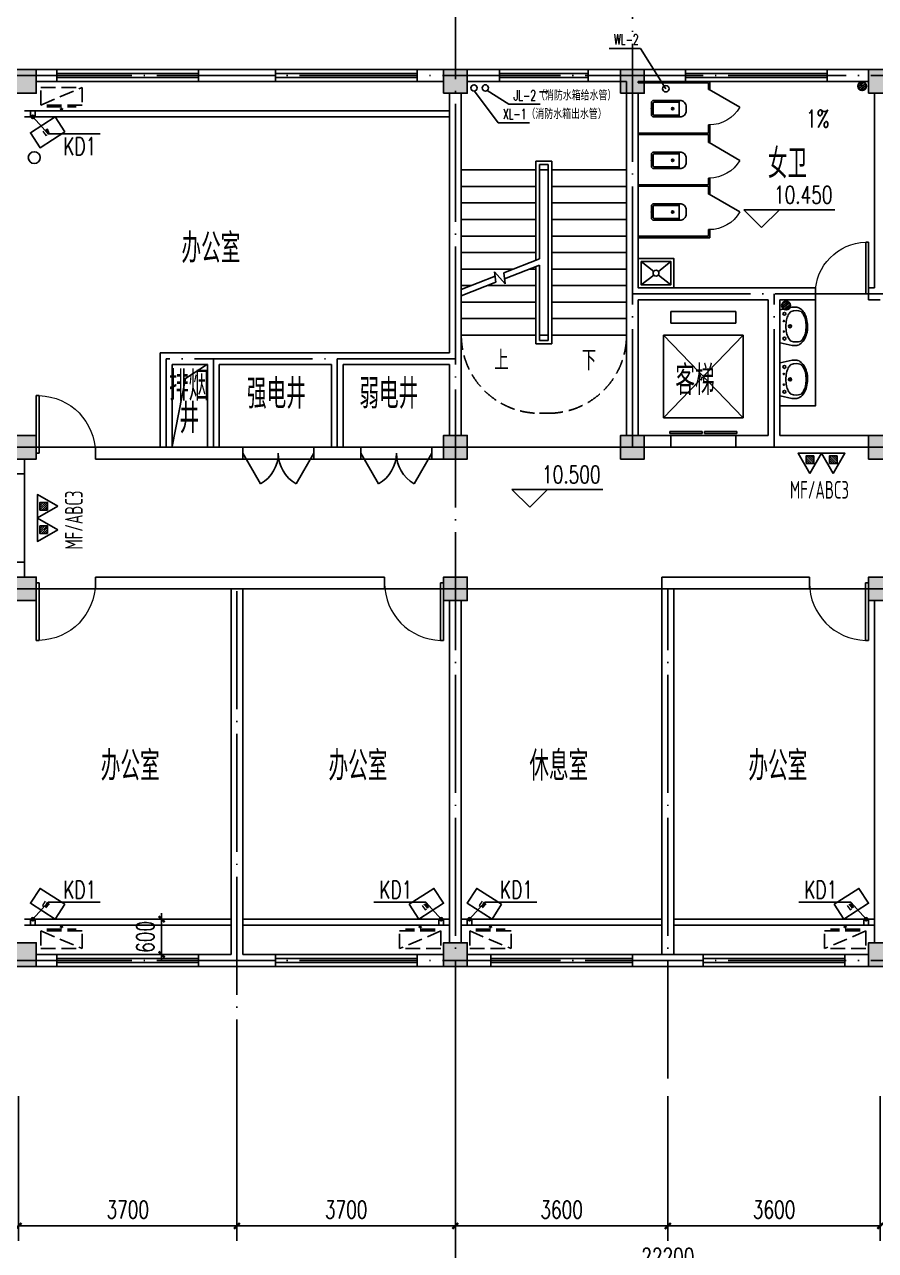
# Model space of a CAD drawing. Extents: x 6128144 to 12201635, y -1670122 to -706096.
# Drawn here: x 6514345 to 6528763, y -742701 to -721921 of the extents above; entities that cross this region are included whole.
import ezdxf

# ---------------------------------------------------------------- set-up
doc = ezdxf.new("R2010")
doc.units = 0
doc.header["$LTSCALE"] = 1000
doc.header["$MEASUREMENT"] = 0
doc.linetypes.add('DASH', pattern=[0.35, 0.25, -0.1])
doc.linetypes.add('DOTE', pattern=[2.42, 2, -0.2, 0.02, -0.2])
doc.layers.get('0').update_dxf_attribs({"linetype": 'CONTINUOUS'})
doc.layers.get('Defpoints').update_dxf_attribs({"linetype": 'CONTINUOUS'})
for name, color, linetype in [('AXIS', 3, 'CONTINUOUS'), ('COLUMN', 9, 'CONTINUOUS'), ('DIM_ELEV', 3, 'CONTINUOUS'), ('DIM_SYMB', 3, 'CONTINUOUS'), ('DOTE', 252, 'CONTINUOUS'), ('LATRINE', 6, 'CONTINUOUS'), ('LVTRY', 6, 'CONTINUOUS'), ('PUB_DIM', 3, 'CONTINUOUS'), ('PUB_HATCH', 8, 'CONTINUOUS'), ('PUB_TEXT', 7, 'CONTINUOUS'), ('STAIR', 5, 'CONTINUOUS'), ('TWT_LEAD', 3, 'CONTINUOUS'), ('VPIPE_DIM', 3, 'CONTINUOUS'), ('WALL', 2, 'CONTINUOUS'), ('WINDOW', 4, 'CONTINUOUS'), ('厨卫布置', 6, 'CONTINUOUS'), ('填充', 251, 'CONTINUOUS'), ('排水', 221, 'CONTINUOUS')]:
    doc.layers.add(name, color=color, linetype=linetype)
doc.styles.add('_TCH_AXIS', font='COMPLEX', dxfattribs={"bigfont": 'GBCBIG'})
doc.styles.add('_TCH_DIM', font='SIMPLEX', dxfattribs={"bigfont": 'GBCBIG'})
doc.styles.add('_TCH_DIM_T3', font='SIMPLEX', dxfattribs={"width": 0.705882, "bigfont": 'GBCBIG'})
doc.styles.add('_TCH_LABEL', font='COMPLEX', dxfattribs={"bigfont": 'GBCBIG'})
doc.styles.add('DIM_FONT', font='SIMPLEX', dxfattribs={"width": 0.7, "bigfont": 'GBCBIG'})
doc.styles.add('schuco', font='sceie.shx', dxfattribs={"width": 0.7, "bigfont": 'sceic.shx'})
doc.styles.add('X02W-L0100$0$_TWT_SERIAL', font='SIMPLEX', dxfattribs={"width": 0.8, "height": 3.5, "bigfont": 'HZTXT'})
doc.styles.add('样式 1', font='sceie.shx', dxfattribs={"width": 0.7, "bigfont": 'sceic.shx'})
doc.dimstyles.new('_TCH_ARCH&&100', dxfattribs={"dimtxt": 297.5, "dimasz": 100, "dimexe": 250, "dimexo": 300, "dimgap": 126.25, "dimtad": 1, "dimdec": 0, "dimzin": 0, "dimdsep": 46, "dimtxsty": '_TCH_DIM_T3', "dimblk": 'ARCHTICK', "dimcen": 0.09, "dimclrt": 7, "dimazin": 2, "dimtfac": 1, "dimtdec": 0, "dimtix": 1, "dimtmove": 2, "dimatfit": 3, "dimfxl": 0, "dimtolj": 1, "dimtzin": 0, "dimarcsym": 0})

# ---------------------------------------------------------------- blocks, each defined once
blk = doc.blocks.new('$lvtry$00000171')
at = {"layer": '排水'}
for p, q in [((-74, 11), (-11, 74)), ((-70, -27), (27, 70)), ((-53, -53), (53, 53)), ((-27, -70), (70, 27)), ((11, -74), (74, -11))]:
    blk.add_line(p, q, dxfattribs=at)
blk.add_circle((0, 0), 75, dxfattribs=at)
blk.add_point((0, 0), dxfattribs=at)
blk = doc.blocks.new('A$C2E081725')
at = {"linetype": 'DASH'}
for p, q in [((700, 94), (0, 394)), ((600, 64), (100, 64)), ((138, 94), (138, 64)), ((350, 8), (327, 39)), ((350, 49), (350, 0)), ((350, 8), (373, 39)), ((563, 94), (563, 64))]:
    blk.add_line(p, q, dxfattribs=at)
blk.add_lwpolyline([(0, 394), (0, 94), (700, 94), (700, 394)], close=True, dxfattribs=at)
blk = doc.blocks.new('$TCHSYS$APDOOR2D')
blk.add_line((0.5, 0), (0, 0.866))
at = {"lineweight": 13}
blk.add_arc((0.5, 0), 1, 120, 180, dxfattribs=at)
blk = doc.blocks.new('$lvtry$00000200')
at = {"color": 0}
for p, q in [((-110, -40), (-110, -470)), ((100, -30), (-100, -30)), ((110, -470), (110, -40))]:
    blk.add_line(p, q, dxfattribs=at)
blk.add_lwpolyline([(100, 0), (-100, 0, 0.414214), (-140, -40), (-140, -480, 0.414214), (-30, -590), (30, -590, 0.414214), (140, -480), (140, -40, 0.414214)], format="xyb", close=True, dxfattribs=at)
blk.add_lwpolyline([(140, -470), (-140, -470)], dxfattribs=at)
blk.add_circle((0, -359), 20, dxfattribs=at)
for centre, start, end in [((-100, -40), 90, 180), ((100, -40), 0, 90)]:
    blk.add_arc(centre, 10, start, end, dxfattribs=at)
for p in [(0, 0), (0, -359)]:
    blk.add_point(p, dxfattribs=at)
blk = doc.blocks.new('_LV12')
for p, q in [((-250, -50), (-39, -219)), ((39, -219), (250, -50)), ((-250, -450), (-39, -281)), ((39, -281), (250, -450))]:
    blk.add_line(p, q)
for points in [[(300, -500), (300, 0), (-300, 0), (-300, -500)], [(250, -450), (250, -50), (-250, -50), (-250, -450)]]:
    blk.add_lwpolyline(points, close=True)
blk.add_circle((0, -250), 50)
blk = doc.blocks.new('$plan$00000344')
for p, q in [((-280, -10), (-280, 0)), ((280, 0), (280, -10)), ((-251, -189), (-251, -186)), ((-248, -183), (-250, -185))]:
    blk.add_line(p, q)
for points in [[(-280, 0), (280, 0)], [(-326, -200), (-280, -5)], [(326, -204), (280, -5)]]:
    blk.add_lwpolyline(points)
for points in [[(-326, -200, 0.008223), (-326, -204, 0.149285)], [(253, -188, 0.098208), (193, -141, 0.066287), (110, -111, 0.052428), (0, -100, 0.052428), (-110, -111, 0.066287), (-193, -141, 0.093876), (-251, -186, 0.171377)], [(-326, -266, 0.149285), (-304, -337, 0.107079), (-231, -408, 0.075625), (-131, -450, 0.062436), (-1, -467, 0.062436), (130, -452, 0.075625), (230, -410, 0.107079), (304, -339, 0.149285), (326, -268, 0.005205), (326, -266, 0.086596)], [(-250, -358, 0.091341), (-193, -401, 0.066287), (-110, -431, 0.052428), (0, -442, 0.052428), (110, -431, 0.066287), (193, -401, 0.091756), (250, -358, 0.171377)]]:
    blk.add_lwpolyline(points, format="xyb")
at = {"flags": 128}
for points in [[(-326, -204), (-326, -268)], [(326, -204), (326, -268)]]:
    blk.add_lwpolyline(points, dxfattribs=at)
for points in [[(-253, -188, 0.172546), (-250, -358, 0.726395)], [(253, -188, -0.172546), (250, -358, -0.726395)]]:
    blk.add_lwpolyline(points, format="xyb", dxfattribs=at)
for centre, radius in [((-210, -75), 24), ((-210, -75), 24), ((-210, -75), 24), ((-90, -65), 10), ((0, -170), 25), ((90, -65), 10), ((210, -75), 24)]:
    blk.add_circle(centre, radius)
at = {"lineweight": 13}
blk.add_circle((0, -170), 15, dxfattribs=at)
blk.add_arc((-250, -186), 1, 131.3224, 180)
blk = doc.blocks.new('_ArchTick')
at = {"color": 0, "linetype": 'ByBlock', "const_width": 0.4}
blk.add_lwpolyline([(-0.5, -0.5), (0.5, 0.5)], dxfattribs=at)
blk = doc.blocks.new('*D2541')
at = {"layer": 'Defpoints', "color": 0}
for p in [(6516095, -737085), (6516668, -737085), (6516095, -737685)]:
    blk.add_point(p, dxfattribs=at)
at = {"layer": 'PUB_DIM', "color": 0, "lineweight": -2}
for p, q in [((6516668, -737085), (6516668, -736985)), ((6516395, -737085), (6516918, -737085)), ((6516668, -737685), (6516668, -737085)), ((6516395, -737685), (6516918, -737685)), ((6516668, -737685), (6516668, -737785))]:
    blk.add_line(p, q, dxfattribs=at)
at = {"layer": 'PUB_DIM', "color": 0, "lineweight": -2, "xscale": 100, "yscale": 100, "zscale": 100}
for p, rotation in [((6516668, -737085), 270), ((6516668, -737685), 90)]:
    blk.add_blockref('_ArchTick', p, dxfattribs=dict(at, rotation=rotation))
at = {"layer": 'PUB_DIM', "color": 7, "insert": (6516393, -737385), "char_height": 297.5, "attachment_point": 5, "rotation": 90, "style": '_TCH_DIM_T3'}
blk.add_mtext('\\A1;600', dxfattribs=at)
blk = doc.blocks.new('_FZH')
blk.add_lwpolyline([(-0.5, -0.5), (0.5, -0.5), (0.5, 0.5), (-0.5, 0.5)], close=True)
at = {"layer": 'PUB_HATCH'}
blk.add_solid([(-0.5, -0.5), (0.5, -0.5), (-0.5, 0.5), (0.5, 0.5)], dxfattribs=at)
blk = doc.blocks.new('*D2612')
at = {"layer": 'AXIS', "color": 0, "lineweight": -2}
for p, q in [((6514245, -740085), (6514245, -742535)), ((6517945, -740085), (6517945, -742535)), ((6514245, -742285), (6517945, -742285))]:
    blk.add_line(p, q, dxfattribs=at)
at = {"layer": 'Defpoints', "color": 0}
for p in [(6514245, -739785), (6517945, -739785), (6517945, -742285)]:
    blk.add_point(p, dxfattribs=at)
at = {"layer": 'AXIS', "color": 0, "lineweight": -2, "xscale": 100, "yscale": 100, "zscale": 100, "rotation": 180}
blk.add_blockref('_ArchTick', (6514245, -742285), dxfattribs=at)
at = {"layer": 'AXIS', "color": 0, "lineweight": -2, "xscale": 100, "yscale": 100, "zscale": 100}
blk.add_blockref('_ArchTick', (6517945, -742285), dxfattribs=at)
at = {"layer": 'AXIS', "color": 7, "insert": (6516095, -742010), "char_height": 297.5, "attachment_point": 5, "style": '_TCH_DIM_T3'}
blk.add_mtext('\\A1;3700', dxfattribs=at)
blk = doc.blocks.new('*D2613')
at = {"layer": 'AXIS', "color": 0, "lineweight": -2}
for p, q in [((6517945, -740085), (6517945, -742535)), ((6521645, -740085), (6521645, -742535)), ((6517945, -742285), (6521645, -742285))]:
    blk.add_line(p, q, dxfattribs=at)
at = {"layer": 'Defpoints', "color": 0}
for p in [(6517945, -739785), (6521645, -739785), (6521645, -742285)]:
    blk.add_point(p, dxfattribs=at)
at = {"layer": 'AXIS', "color": 0, "lineweight": -2, "xscale": 100, "yscale": 100, "zscale": 100, "rotation": 180}
blk.add_blockref('_ArchTick', (6517945, -742285), dxfattribs=at)
at = {"layer": 'AXIS', "color": 0, "lineweight": -2, "xscale": 100, "yscale": 100, "zscale": 100}
blk.add_blockref('_ArchTick', (6521645, -742285), dxfattribs=at)
at = {"layer": 'AXIS', "color": 7, "insert": (6519795, -742010), "char_height": 297.5, "attachment_point": 5, "style": '_TCH_DIM_T3'}
blk.add_mtext('\\A1;3700', dxfattribs=at)
blk = doc.blocks.new('*D2614')
at = {"layer": 'AXIS', "color": 0, "lineweight": -2}
for p, q in [((6521645, -740085), (6521645, -742535)), ((6525245, -740085), (6525245, -742535)), ((6521645, -742285), (6525245, -742285))]:
    blk.add_line(p, q, dxfattribs=at)
at = {"layer": 'Defpoints', "color": 0}
for p in [(6521645, -739785), (6525245, -739785), (6525245, -742285)]:
    blk.add_point(p, dxfattribs=at)
at = {"layer": 'AXIS', "color": 0, "lineweight": -2, "xscale": 100, "yscale": 100, "zscale": 100, "rotation": 180}
blk.add_blockref('_ArchTick', (6521645, -742285), dxfattribs=at)
at = {"layer": 'AXIS', "color": 0, "lineweight": -2, "xscale": 100, "yscale": 100, "zscale": 100}
blk.add_blockref('_ArchTick', (6525245, -742285), dxfattribs=at)
at = {"layer": 'AXIS', "color": 7, "insert": (6523445, -742010), "char_height": 297.5, "attachment_point": 5, "style": '_TCH_DIM_T3'}
blk.add_mtext('\\A1;3600', dxfattribs=at)
blk = doc.blocks.new('*D2615')
at = {"layer": 'AXIS', "color": 0, "lineweight": -2}
for p, q in [((6525245, -740085), (6525245, -742535)), ((6528845, -740085), (6528845, -742535)), ((6525245, -742285), (6528845, -742285))]:
    blk.add_line(p, q, dxfattribs=at)
at = {"layer": 'Defpoints', "color": 0}
for p in [(6525245, -739785), (6528845, -739785), (6528845, -742285)]:
    blk.add_point(p, dxfattribs=at)
at = {"layer": 'AXIS', "color": 0, "lineweight": -2, "xscale": 100, "yscale": 100, "zscale": 100, "rotation": 180}
blk.add_blockref('_ArchTick', (6525245, -742285), dxfattribs=at)
at = {"layer": 'AXIS', "color": 0, "lineweight": -2, "xscale": 100, "yscale": 100, "zscale": 100}
blk.add_blockref('_ArchTick', (6528845, -742285), dxfattribs=at)
at = {"layer": 'AXIS', "color": 7, "insert": (6527045, -742010), "char_height": 297.5, "attachment_point": 5, "style": '_TCH_DIM_T3'}
blk.add_mtext('\\A1;3600', dxfattribs=at)
blk = doc.blocks.new('*D2617')
at = {"layer": 'AXIS', "color": 0, "lineweight": -2}
for p, q in [((6514145, -740085), (6514145, -743335)), ((6536345, -740085), (6536345, -743335)), ((6514145, -743085), (6536345, -743085))]:
    blk.add_line(p, q, dxfattribs=at)
at = {"layer": 'Defpoints', "color": 0}
for p in [(6514145, -739785), (6536345, -739785), (6536345, -743085)]:
    blk.add_point(p, dxfattribs=at)
at = {"layer": 'AXIS', "color": 0, "lineweight": -2, "xscale": 100, "yscale": 100, "zscale": 100, "rotation": 180}
blk.add_blockref('_ArchTick', (6514145, -743085), dxfattribs=at)
at = {"layer": 'AXIS', "color": 0, "lineweight": -2, "xscale": 100, "yscale": 100, "zscale": 100}
blk.add_blockref('_ArchTick', (6536345, -743085), dxfattribs=at)
at = {"layer": 'AXIS', "color": 7, "insert": (6525245, -742810), "char_height": 297.5, "attachment_point": 5, "style": '_TCH_DIM_T3'}
blk.add_mtext('\\A1;22200', dxfattribs=at)
blk = doc.blocks.new('$TCHSYS$LDOR22D')
for p, q in [((-0.517, 0.833), (-0.017, 0.833)), ((-0.517, 0.833), (-0.517, 0.667)), ((-0.017, 0.833), (-0.017, 0.667)), ((0.017, 0.833), (0.017, 0.667)), ((0.017, 0.833), (0.517, 0.833)), ((0.517, 0.833), (0.517, 0.667)), ((-0.517, 0.667), (-0.017, 0.667)), ((0.017, 0.667), (0.517, 0.667)), ((-0.5, 0.5), (0.5, 0.5))]:
    blk.add_line(p, q)
blk = doc.blocks.new('$ATTACHMENT$00000214')
h = blk.add_hatch()
h.set_pattern_fill('ANSI31', color=256, scale=200, style=0)
h.set_pattern_definition([(45, (-38543.802, -6842.639), (-17.67767, 17.67767), [])])
h.paths.add_polyline_path([(-65, 2), (65, 2), (65, -128), (-65, -128)])
for points in [[(0, 172), (-198, -172), (198, -172)], [(-65, 2), (65, 2), (65, -128), (-65, -128)]]:
    blk.add_lwpolyline(points, close=True)

msp = doc.modelspace()

# ---------------------------------------------------------------- linework, layer by layer
at = {"color": 0}
for p, q in [((6524251.6, -722324.2), (6524780.1, -722324.2)), ((6525211.3, -723009.3), (6524780.1, -722324.2)), ((6514895.2, -722885.3), (6514895.2, -722685.3)), ((6514895.2, -722685.3), (6517295.2, -722685.3)), ((6517295.2, -722685.3), (6517295.2, -722885.3)), ((6517295.2, -722752), (6514895.2, -722752)), ((6517295.2, -722818.7), (6514895.2, -722818.7)), ((6514895.2, -722885.3), (6517295.2, -722885.3)), ((6518045.3, -729185.3), (6518345.3, -729705)), ((6519245.3, -729185.3), (6518945.3, -729705)), ((6518595.2, -737885.3), (6518595.2, -737685.3)), ((6520995.2, -737685.3), (6518595.2, -737685.3)), ((6520995.2, -737685.3), (6520995.2, -737885.3)), ((6525845.2, -737885.3), (6525845.2, -737685.3)), ((6528245.2, -737685.3), (6525845.2, -737685.3)), ((6528245.2, -737685.3), (6528245.2, -737885.3)), ((6518595.2, -737752), (6520995.2, -737752)), ((6518595.2, -737818.7), (6520995.2, -737818.7)), ((6520995.2, -737885.3), (6518595.2, -737885.3)), ((6525845.2, -737752), (6528245.2, -737752)), ((6525845.2, -737818.7), (6528245.2, -737818.7)), ((6528245.2, -737885.3), (6525845.2, -737885.3))]:
    msp.add_line(p, q, dxfattribs=at)
at = {"color": 0, "extrusion": (0, 0, -1)}
for p, q in [((6518595.5, -722685.3), (6518595.5, -722885.3)), ((6520995.5, -722685.3), (6518595.5, -722685.3)), ((6520995.5, -722885.3), (6520995.5, -722685.3)), ((6525545.2, -722685.3), (6525545.2, -722885.3)), ((6527945.2, -722685.3), (6525545.2, -722685.3)), ((6527945.2, -722885.3), (6527945.2, -722685.3)), ((6518595.5, -722752), (6520995.5, -722752)), ((6518595.5, -722818.7), (6520995.5, -722818.7)), ((6520995.5, -722885.3), (6518595.5, -722885.3)), ((6525545.2, -722752), (6527945.2, -722752)), ((6525545.2, -722818.7), (6527945.2, -722818.7)), ((6527945.2, -722885.3), (6525545.2, -722885.3)), ((6520045.3, -729185.3), (6520345.3, -729705)), ((6521245.3, -729185.3), (6520945.3, -729705)), ((6514895.2, -737685.3), (6514895.2, -737885.3)), ((6514895.2, -737685.3), (6517295.2, -737685.3)), ((6517295.2, -737885.3), (6517295.2, -737685.3)), ((6522245.2, -737685.3), (6522245.2, -737885.3)), ((6522245.2, -737685.3), (6524645.2, -737685.3)), ((6524645.2, -737885.3), (6524645.2, -737685.3)), ((6517295.2, -737752), (6514895.2, -737752)), ((6517295.2, -737818.7), (6514895.2, -737818.7)), ((6514895.2, -737885.3), (6517295.2, -737885.3)), ((6524645.2, -737752), (6522245.2, -737752)), ((6524645.2, -737818.7), (6522245.2, -737818.7)), ((6522245.2, -737885.3), (6524645.2, -737885.3))]:
    msp.add_line(p, q, dxfattribs=at)
at = {"extrusion": (0, 0, -1)}
for p, q in [((6523895.2, -722685.3), (6522395.2, -722685.3)), ((6522395.2, -722885.3), (6522395.2, -722685.3)), ((6523895.2, -722885.3), (6523895.2, -722685.3)), ((6522395.2, -722752), (6523895.2, -722752)), ((6522395.2, -722818.7), (6523895.2, -722818.7)), ((6523895.2, -722885.3), (6522395.2, -722885.3)), ((6528600.2, -725607.8), (6528645.2, -725607.8)), ((6528600.2, -726485.3), (6528600.2, -725607.8)), ((6528645.2, -726485.3), (6528645.2, -725607.8)), ((6528645.2, -726485.3), (6528600.2, -726485.3)), ((6514595.2, -728210.3), (6514545.2, -728210.3)), ((6514545.2, -729185.3), (6514545.2, -728210.3)), ((6514595.2, -729185.3), (6514595.2, -728210.3)), ((6514545.2, -729185.3), (6514595.2, -729185.3)), ((6514345.2, -729535.3), (6514145.2, -729535.3)), ((6514345.2, -731035.3), (6514345.2, -729535.3)), ((6514345.2, -731035.3), (6514145.2, -731035.3)), ((6514545.2, -731385.3), (6514595.2, -731385.3)), ((6514545.2, -731385.3), (6514545.2, -732360.3)), ((6514595.2, -731385.3), (6514595.2, -732360.3)), ((6514595.2, -732360.3), (6514545.2, -732360.3))]:
    msp.add_line(p, q, dxfattribs=at)
at = {"color": 1}
for p, q in [((6521967.8, -723049.2), (6522370.6, -723585.3)), ((6522370.6, -723585.3), (6522899.1, -723585.3))]:
    msp.add_line(p, q, dxfattribs=at)
at = {"color": 3}
for p, q in [((6522185.6, -723038.1), (6522552.1, -723271)), ((6522552.1, -723271), (6523080.6, -723271))]:
    msp.add_line(p, q, dxfattribs=at)
at = {"color": 0, "linetype": 'DASH'}
for p, q in [((6523070.2, -723060.3), (6523220.2, -723060.3)), ((6523070.2, -728510.3), (6523220.2, -728510.3))]:
    msp.add_line(p, q, dxfattribs=at)
at = {"linetype": 'ByBlock'}
for p, q in [((6514345.2, -723485.3), (6521545.2, -723485.3)), ((6514345.2, -723485.3), (6521545.2, -723485.3)), ((6514345.2, -737085.3), (6517845.2, -737085.3)), ((6518045.2, -737085.3), (6521545.2, -737085.3)), ((6521745.2, -737085.3), (6525145.2, -737085.3)), ((6525345.2, -737085.3), (6528745.2, -737085.3))]:
    msp.add_line(p, q, dxfattribs=at)
for p, q in [((6521445.2, -731385.3), (6521395.2, -731385.3)), ((6521395.2, -731385.3), (6521395.2, -732360.3)), ((6521445.2, -731385.3), (6521445.2, -732360.3)), ((6528645.2, -731385.3), (6528595.2, -731385.3)), ((6528595.2, -731385.3), (6528595.2, -732360.3)), ((6528645.2, -731385.3), (6528645.2, -732360.3)), ((6521395.2, -732360.3), (6521445.2, -732360.3)), ((6528595.2, -732360.3), (6528645.2, -732360.3))]:
    msp.add_line(p, q)
at = {"color": 0}
msp.add_lwpolyline([(6516845.2, -729075.7), (6517070.5, -727918.8), (6517445.2, -727675.7)], dxfattribs=at)
at = {"color": 1}
msp.add_circle((6521961.5, -722995.8), 53.8, dxfattribs=at)
at = {"color": 3}
msp.add_circle((6522153.3, -722995.1), 53.8, dxfattribs=at)
at = {"color": 0}
msp.add_circle((6525211.3, -723009.3), 53.8, dxfattribs=at)
msp.add_circle((6514509.6, -724175.9), 100)
at = {"lineweight": 13, "extrusion": (0, 0, -1)}
for centre, radius, start, end in [((-6528622.7, -726485.3), 877.5, 360, 88.53072), ((-6514570.2, -729185.3), 975, 91.46928, 180), ((-6514570.2, -731385.3), 975, 180, 268.53072)]:
    msp.add_arc(centre, radius, start, end, dxfattribs=at)
at = {"color": 0, "linetype": 'DASH'}
for centre, start, end in [((6523070.2, -727185.3), 180, 270), ((6523220.2, -727185.3), 270, 360)]:
    msp.add_arc(centre, 1325, start, end, dxfattribs=at)
at = {"color": 0}
for centre, start, end in [((6518045.3, -729185.3), 300, 0), ((6519245.3, -729185.3), 180, 240)]:
    msp.add_arc(centre, 600, start, end, dxfattribs=at)
at = {"color": 0, "extrusion": (0, 0, -1)}
for centre, start, end in [((-6520045.3, -729185.3), 180, 240), ((-6521245.3, -729185.3), 300, 360)]:
    msp.add_arc(centre, 600, start, end, dxfattribs=at)
at = {"lineweight": 13}
for centre in [(6521420.2, -731385.3), (6528620.2, -731385.3)]:
    msp.add_arc(centre, 975, 180, 268.53072, dxfattribs=at)
at = {"layer": 'AXIS', "color": 0}
msp.add_line((6521645.2, -739785.3), (6521645.2, -743785.3), dxfattribs=at)
at = {"layer": 'DIM_ELEV', "color": 0}
for p, q in [((6526834.8, -725360.6), (6526534.8, -725060.6)), ((6526534.8, -725060.6), (6528075, -725060.6)), ((6526834.8, -725360.6), (6527134.8, -725060.6)), ((6522904.7, -730100.9), (6522604.7, -729800.9)), ((6522604.7, -729800.9), (6524144.9, -729800.9)), ((6522904.7, -730100.9), (6523204.7, -729800.9))]:
    msp.add_line(p, q, dxfattribs=at)
at = {"layer": 'DIM_SYMB'}
msp.add_lwpolyline([(6527996.9, -723447.4, 0, 0, 0), (6528186.2, -723282.4, 80, 0, 0), (6528412.3, -723085.2, 0, 0, 0)], format="xyseb", dxfattribs=at)
at = {"layer": 'DIM_SYMB', "const_width": 40}
for points in [[(6514498.6, -723500.2, 1), (6514471.8, -723470.5, 1)], [(6514498.6, -737070.5, 1), (6514471.8, -737100.2, 1)], [(6521391.8, -737070.5, 1), (6521418.6, -737100.2, 1)], [(6521898.6, -737070.5, 1), (6521871.8, -737100.2, 1)], [(6528591.8, -737070.5, 1), (6528618.6, -737100.2, 1)]]:
    msp.add_lwpolyline(points, format="xyb", close=True, dxfattribs=at)
at = {"layer": 'DIM_SYMB'}
for points in [[(6515627.9, -723775.2), (6514746.8, -723775.2), (6514485.2, -723485.3)], [(6515627.9, -736795.4), (6514746.8, -736795.4), (6514485.2, -737085.3)], [(6520262.6, -736795.4), (6521143.7, -736795.4), (6521405.2, -737085.3)], [(6523027.9, -736795.4), (6522146.8, -736795.4), (6521885.2, -737085.3)], [(6527462.6, -736795.4), (6528343.7, -736795.4), (6528605.2, -737085.3)]]:
    msp.add_lwpolyline(points, dxfattribs=at)
at = {"layer": 'DIM_SYMB', "color": 0}
for points in [[(6523882.7, -727325.3, 0, 0, 0), (6523882.7, -723635.3, 0, 0, 0), (6522407.7, -723635.3, 0, 0, 0), (6522407.7, -725723.3, 80, 0, 0), (6522407.7, -726023.3, 0, 0, 0)], [(6522407.7, -727325.3, 0, 0, 0), (6522407.7, -726663.5, 80, 0, 0), (6522407.7, -726363.5, 0, 0, 0)]]:
    msp.add_lwpolyline(points, format="xyseb", dxfattribs=at)
at = {"layer": 'DOTE', "linetype": 'DOTE'}
for p, q in [((6521645.2, -739785.3), (6521645.2, -720285.3)), ((6524645.2, -729085.3), (6524645.2, -720285.3)), ((6511745.2, -722785.3), (6538745.2, -722785.3)), ((6524645.2, -726485.3), (6533145.2, -726485.3)), ((6527045.2, -729085.3), (6527045.2, -726485.3)), ((6521645.2, -727585.3), (6516745.2, -727585.3)), ((6516745.2, -729085.3), (6516745.2, -727585.3)), ((6517545.2, -729085.3), (6517545.2, -727585.3)), ((6519645.2, -729085.3), (6519645.2, -727585.3)), ((6511745.2, -729085.3), (6538745.2, -729085.3)), ((6513345.2, -729085.3), (6537145.2, -729085.3)), ((6511745.2, -731485.3), (6538745.2, -731485.3)), ((6513345.2, -731485.3), (6537145.2, -731485.3)), ((6517945.2, -740785.3), (6517945.2, -731485.3)), ((6525245.2, -739785.3), (6525245.2, -731485.3)), ((6511745.2, -737785.3), (6538745.2, -737785.3))]:
    msp.add_line(p, q, dxfattribs=at)
at = {"layer": 'LATRINE'}
for p, q in [((6524745.2, -722885.3), (6525957.7, -722885.3)), ((6524745.2, -722885.3), (6524745.2, -722910.3)), ((6524745.2, -722910.3), (6525932.7, -722910.3)), ((6525932.7, -722910.3), (6525932.7, -723022.8)), ((6525957.7, -723022.8), (6525957.7, -722885.3)), ((6525932.7, -723022.8), (6525957.7, -723022.8)), ((6528745.2, -723279.7), (6528745.2, -723254.7)), ((6524745.2, -723760.3), (6525932.7, -723760.3)), ((6524745.2, -723760.3), (6524745.2, -723785.3)), ((6525957.7, -723622.8), (6525932.7, -723622.8)), ((6525932.7, -723622.8), (6525932.7, -723760.3)), ((6525957.7, -723772.8), (6525957.7, -723622.8)), ((6525957.7, -723922.8), (6525957.7, -723772.8)), ((6524745.2, -723785.3), (6525932.7, -723785.3)), ((6525932.7, -723785.3), (6525932.7, -723922.8)), ((6525932.7, -723922.8), (6525957.7, -723922.8)), ((6528745.2, -723979.2), (6528745.2, -723954.2)), ((6525957.7, -724522.8), (6525932.7, -724522.8)), ((6525932.7, -724522.8), (6525932.7, -724635.3)), ((6525957.7, -724647.8), (6525957.7, -724522.8)), ((6524745.2, -724635.3), (6525932.7, -724635.3)), ((6524745.2, -724635.3), (6524745.2, -724660.3)), ((6524745.2, -724660.3), (6525932.7, -724660.3)), ((6525932.7, -724660.3), (6525932.7, -724797.8)), ((6525932.7, -724797.8), (6525957.7, -724797.8)), ((6525957.7, -724797.8), (6525957.7, -724647.8)), ((6528745.2, -724678.7), (6528745.2, -724653.7)), ((6525957.7, -725397.8), (6525932.7, -725397.8)), ((6525932.7, -725397.8), (6525932.7, -725510.3)), ((6525957.7, -725535.3), (6525957.7, -725397.8)), ((6528745.2, -725378.2), (6528745.2, -725353.2)), ((6524745.2, -725510.3), (6525932.7, -725510.3)), ((6524745.2, -725510.3), (6524745.2, -725535.3)), ((6524745.2, -725535.3), (6525957.7, -725535.3))]:
    msp.add_line(p, q, dxfattribs=at)
msp.add_lwpolyline([(6527145.2, -728385.3), (6527745.2, -728385.3), (6527745.2, -726585.3), (6527145.2, -726585.3)], dxfattribs=at)
at = {"layer": 'STAIR', "linetype": 'ByBlock'}
for p, q in [((6524545.2, -722885.3), (6521845.2, -722885.3)), ((6524545.2, -724285.3), (6524545.2, -722885.3)), ((6521745.2, -723085.3), (6521745.2, -724285.3)), ((6521745.2, -726625.3), (6521745.2, -725902.8))]:
    msp.add_line(p, q, dxfattribs=at)
at = {"layer": 'STAIR', "color": 0}
for p, q in [((6524445.2, -722885.3), (6521845.2, -722885.3)), ((6521745.2, -723085.3), (6521745.2, -724385.3)), ((6524545.2, -724385.3), (6524545.2, -723085.3)), ((6521745.2, -726412.8), (6521745.2, -724385.3)), ((6521745.2, -724385.3), (6523010.2, -724385.3)), ((6521745.2, -724385.3), (6523010.2, -724385.3)), ((6523010.2, -725914), (6523010.2, -724235.3)), ((6523010.2, -724235.3), (6523280.2, -724235.3)), ((6523070.2, -725890.3), (6523070.2, -724295.3)), ((6523070.2, -724295.3), (6523220.2, -724295.3)), ((6523070.2, -725890.3), (6523070.2, -724385.3)), ((6523070.2, -724385.3), (6523220.2, -724385.3)), ((6523220.2, -724295.3), (6523220.2, -727275.3)), ((6523220.2, -724385.3), (6523220.2, -727185.3)), ((6523280.2, -724235.3), (6523280.2, -727335.3)), ((6524545.2, -724385.3), (6523280.2, -724385.3)), ((6523280.2, -724385.3), (6524545.2, -724385.3)), ((6524545.2, -724385.3), (6524545.2, -727185.3)), ((6521745.2, -724665.3), (6523010.2, -724665.3)), ((6524545.2, -724665.3), (6523280.2, -724665.3)), ((6521745.2, -724945.3), (6523010.2, -724945.3)), ((6524545.2, -724945.3), (6523280.2, -724945.3)), ((6521745.2, -725225.3), (6523010.2, -725225.3)), ((6524545.2, -725225.3), (6523280.2, -725225.3)), ((6521745.2, -725505.3), (6523010.2, -725505.3)), ((6524545.2, -725505.3), (6523280.2, -725505.3)), ((6521745.2, -725785.3), (6523010.2, -725785.3)), ((6524545.2, -725785.3), (6523280.2, -725785.3)), ((6521745.2, -726065.3), (6522626.5, -726065.3)), ((6522466.9, -726128.3), (6523070.2, -725890.3)), ((6522478.6, -726231.1), (6523070.2, -725997.8)), ((6522899.1, -726065.3), (6523010.2, -726065.3)), ((6523010.2, -727335.3), (6523010.2, -726021.5)), ((6523070.2, -727185.3), (6523070.2, -725997.8)), ((6523070.2, -727275.3), (6523070.2, -725997.8)), ((6524545.2, -726065.3), (6523280.2, -726065.3)), ((6521745.2, -726412.8), (6522318.3, -726186.9)), ((6522330, -726289.7), (6522309.8, -726112.4)), ((6522309.8, -726112.4), (6522488.1, -726313.8)), ((6522488.1, -726313.8), (6522466.9, -726128.3)), ((6521745.2, -726520.3), (6522330, -726289.7)), ((6521745.2, -726345.3), (6521916.4, -726345.3)), ((6522189, -726345.3), (6523010.2, -726345.3)), ((6524545.2, -726345.3), (6523280.2, -726345.3)), ((6521745.2, -727185.3), (6521745.2, -726520.3)), ((6521745.2, -726625.3), (6523010.2, -726625.3)), ((6524545.2, -726625.3), (6523280.2, -726625.3)), ((6521745.2, -726905.3), (6523010.2, -726905.3)), ((6524545.2, -726905.3), (6523280.2, -726905.3)), ((6521745.2, -727185.3), (6523010.2, -727185.3)), ((6523070.2, -727185.3), (6523220.2, -727185.3)), ((6523220.2, -727275.3), (6523070.2, -727275.3)), ((6524545.2, -727185.3), (6523280.2, -727185.3)), ((6523280.2, -727335.3), (6523010.2, -727335.3))]:
    msp.add_line(p, q, dxfattribs=at)
at = {"layer": 'STAIR'}
for p, q in [((6525295.2, -726785.3), (6525295.2, -726985.3)), ((6526395.2, -726785.3), (6525295.2, -726785.3)), ((6526395.2, -726985.3), (6526395.2, -726785.3)), ((6525295.2, -726985.3), (6526395.2, -726985.3)), ((6525170.2, -727185.3), (6525170.2, -728585.3)), ((6526520.2, -727185.3), (6525170.2, -727185.3)), ((6525170.2, -727185.3), (6526520.2, -728585.3)), ((6525170.2, -728585.3), (6526520.2, -727185.3)), ((6526520.2, -728585.3), (6526520.2, -727185.3)), ((6525170.2, -728585.3), (6526520.2, -728585.3))]:
    msp.add_line(p, q, dxfattribs=at)
at = {"layer": 'WALL', "linetype": 'ByBlock'}
for p, q in [((6514895.2, -722685.3), (6514545.2, -722685.3)), ((6514895.2, -722885.3), (6514895.2, -722685.3)), ((6518595.5, -722685.3), (6517295.2, -722685.3)), ((6517295.2, -722685.3), (6517295.2, -722885.3)), ((6518595.5, -722885.3), (6518595.5, -722685.3)), ((6521445.2, -722685.3), (6520995.5, -722685.3)), ((6520995.5, -722685.3), (6520995.5, -722885.3)), ((6522395.2, -722685.3), (6521845.2, -722685.3)), ((6522395.2, -722885.3), (6522395.2, -722685.3)), ((6524445.2, -722685.3), (6523895.2, -722685.3)), ((6523895.2, -722685.3), (6523895.2, -722885.3)), ((6525545.2, -722685.3), (6524845.2, -722685.3)), ((6525545.2, -722885.3), (6525545.2, -722685.3)), ((6528645.2, -722685.3), (6527945.2, -722685.3)), ((6527945.2, -722685.3), (6527945.2, -722885.3)), ((6514545.2, -722885.3), (6514895.2, -722885.3)), ((6517295.2, -722885.3), (6518595.5, -722885.3)), ((6520995.5, -722885.3), (6521445.2, -722885.3)), ((6521845.2, -722885.3), (6522395.2, -722885.3)), ((6523895.2, -722885.3), (6524445.2, -722885.3)), ((6524845.2, -722885.3), (6525545.2, -722885.3)), ((6527945.2, -722885.3), (6528645.2, -722885.3)), ((6521545.2, -727485.3), (6521545.2, -723085.3)), ((6521745.2, -727585.3), (6521745.2, -723085.3)), ((6524545.2, -726485.3), (6524545.2, -723085.3)), ((6524745.2, -726385.3), (6524745.2, -723085.3)), ((6528745.2, -726385.3), (6528745.2, -723085.3)), ((6526745.2, -726385.3), (6524745.2, -726385.3)), ((6527045.2, -726385.3), (6526745.2, -726385.3)), ((6527745.2, -726385.3), (6527045.2, -726385.3)), ((6527745.2, -726585.3), (6527745.2, -726385.3)), ((6528745.2, -726385.3), (6528645.2, -726385.3)), ((6528645.2, -726385.3), (6528645.2, -726585.3)), ((6524545.2, -728885.3), (6524545.2, -726485.3)), ((6526745.2, -726585.3), (6524745.2, -726585.3)), ((6524745.2, -728885.3), (6524745.2, -726585.3)), ((6526945.2, -726585.3), (6526745.2, -726585.3)), ((6526945.2, -728885.3), (6526945.2, -726585.3)), ((6527145.2, -728885.3), (6527145.2, -726585.3)), ((6527145.2, -726585.3), (6527745.2, -726585.3)), ((6528645.2, -726585.3), (6528845.2, -726585.3)), ((6516645.2, -727485.3), (6516645.2, -729085.3)), ((6516645.2, -727485.3), (6517545.2, -727485.3)), ((6517545.2, -727485.3), (6519645.2, -727485.3)), ((6519645.2, -727485.3), (6521545.2, -727485.3)), ((6516845.2, -727685.3), (6516845.2, -729085.3)), ((6516845.2, -727685.3), (6517445.2, -727685.3)), ((6517445.2, -727685.3), (6517445.2, -729085.3)), ((6517645.2, -727685.3), (6519545.2, -727685.3)), ((6517645.2, -727685.3), (6517645.2, -729085.3)), ((6519545.2, -727685.3), (6519545.2, -729085.3)), ((6519745.2, -727685.3), (6521545.2, -727685.3)), ((6519745.2, -727685.3), (6519745.2, -729085.3)), ((6521545.2, -728885.3), (6521545.2, -727685.3)), ((6521745.2, -728885.3), (6521745.2, -727585.3)), ((6525295.2, -728885.3), (6524845.2, -728885.3)), ((6525295.2, -729085.3), (6525295.2, -728885.3)), ((6526945.2, -728885.3), (6526395.2, -728885.3)), ((6526395.2, -728885.3), (6526395.2, -729085.3)), ((6528645.2, -728885.3), (6527145.2, -728885.3)), ((6516445.2, -729085.3), (6515545.2, -729085.3)), ((6515545.2, -729085.3), (6515545.2, -729285.3)), ((6516645.2, -729085.3), (6516445.2, -729085.3)), ((6517445.2, -729085.3), (6516845.2, -729085.3)), ((6518045.3, -729085.3), (6517645.2, -729085.3)), ((6518045.3, -729285.3), (6518045.3, -729085.3)), ((6519545.2, -729085.3), (6519245.3, -729085.3)), ((6519245.3, -729285.3), (6519245.3, -729085.3)), ((6520045.3, -729085.3), (6519745.2, -729085.3)), ((6520045.3, -729285.3), (6520045.3, -729085.3)), ((6521445.2, -729085.3), (6521245.3, -729085.3)), ((6521245.3, -729085.3), (6521245.3, -729285.3)), ((6524845.2, -729085.3), (6525295.2, -729085.3)), ((6526395.2, -729085.3), (6527045.2, -729085.3)), ((6528645.2, -729085.3), (6527045.2, -729085.3)), ((6514345.2, -729535.3), (6514345.2, -729285.3)), ((6515545.2, -729285.3), (6516445.2, -729285.3)), ((6516745.2, -729285.3), (6516445.2, -729285.3)), ((6517545.2, -729285.3), (6516745.2, -729285.3)), ((6518045.3, -729285.3), (6517545.2, -729285.3)), ((6519645.2, -729285.3), (6519245.3, -729285.3)), ((6519645.2, -729285.3), (6520045.3, -729285.3)), ((6521245.3, -729285.3), (6521445.2, -729285.3)), ((6514145.2, -729535.3), (6514345.2, -729535.3)), ((6514345.2, -731035.3), (6514145.2, -731035.3)), ((6514345.2, -731285.3), (6514345.2, -731035.3)), ((6516445.2, -731285.3), (6515545.2, -731285.3)), ((6515545.2, -731285.3), (6515545.2, -731485.3)), ((6516445.2, -731285.3), (6517945.2, -731285.3)), ((6520445.2, -731285.3), (6517945.2, -731285.3)), ((6520445.2, -731485.3), (6520445.2, -731285.3)), ((6527645.2, -731285.3), (6525145.2, -731285.3)), ((6525145.2, -731285.3), (6525145.2, -737685.3)), ((6527645.2, -731485.3), (6527645.2, -731285.3)), ((6515545.2, -731485.3), (6516445.2, -731485.3)), ((6516445.2, -731485.3), (6517845.2, -731485.3)), ((6517845.2, -731485.3), (6517845.2, -737685.3)), ((6518045.2, -731485.3), (6520445.2, -731485.3)), ((6518045.2, -731485.3), (6518045.2, -737685.3)), ((6525345.2, -731485.3), (6527645.2, -731485.3)), ((6525345.2, -731485.3), (6525345.2, -737685.3)), ((6521545.2, -731685.3), (6521545.2, -737485.3)), ((6521745.2, -731685.3), (6521745.2, -737485.3)), ((6528745.2, -731685.3), (6528745.2, -737485.3)), ((6514895.2, -737685.3), (6514545.2, -737685.3)), ((6514895.2, -737885.3), (6514895.2, -737685.3)), ((6517845.2, -737685.3), (6517295.2, -737685.3)), ((6517295.2, -737685.3), (6517295.2, -737885.3)), ((6518595.2, -737685.3), (6518045.2, -737685.3)), ((6518595.2, -737885.3), (6518595.2, -737685.3)), ((6521445.2, -737685.3), (6520995.2, -737685.3)), ((6520995.2, -737685.3), (6520995.2, -737885.3)), ((6522245.2, -737685.3), (6521845.2, -737685.3)), ((6522245.2, -737885.3), (6522245.2, -737685.3)), ((6525245.2, -737685.3), (6524645.2, -737685.3)), ((6524645.2, -737685.3), (6524645.2, -737885.3)), ((6525345.2, -737685.3), (6525145.2, -737685.3)), ((6525845.2, -737685.3), (6525245.2, -737685.3)), ((6525845.2, -737885.3), (6525845.2, -737685.3)), ((6528645.2, -737685.3), (6528245.2, -737685.3)), ((6528245.2, -737685.3), (6528245.2, -737885.3)), ((6514545.2, -737885.3), (6514895.2, -737885.3)), ((6517295.2, -737885.3), (6517945.2, -737885.3)), ((6517945.2, -737885.3), (6518595.2, -737885.3)), ((6520995.2, -737885.3), (6521445.2, -737885.3)), ((6521845.2, -737885.3), (6522245.2, -737885.3)), ((6524645.2, -737885.3), (6525245.2, -737885.3)), ((6525245.2, -737885.3), (6525845.2, -737885.3)), ((6528245.2, -737885.3), (6528645.2, -737885.3))]:
    msp.add_line(p, q, dxfattribs=at)
at = {"layer": 'WINDOW'}
for p, q in [((6518045.3, -729085.3), (6519245.3, -729085.3)), ((6520045.3, -729085.3), (6521245.3, -729085.3)), ((6518045.3, -729285.3), (6519245.3, -729285.3)), ((6520045.3, -729285.3), (6521245.3, -729285.3))]:
    msp.add_line(p, q, dxfattribs=at)
at = {"layer": '厨卫布置'}
for points in [[(6515028.1, -723737.7), (6514865.9, -723485.3), (6514445.2, -723755.6), (6514607.4, -724008)], [(6515028.1, -736832.9), (6514865.9, -737085.3), (6514445.2, -736815.1), (6514607.4, -736562.7)], [(6520862.4, -736832.9), (6521024.6, -737085.3), (6521445.2, -736815.1), (6521283.1, -736562.7)], [(6522428.1, -736832.9), (6522265.9, -737085.3), (6521845.2, -736815.1), (6522007.4, -736562.7)], [(6528062.4, -736832.9), (6528224.6, -737085.3), (6528645.2, -736815.1), (6528483.1, -736562.7)]]:
    msp.add_lwpolyline(points, close=True, dxfattribs=at)
at = {"layer": '填充', "linetype": 'DASH', "ltscale": 500}
for p, q in [((6514345.2, -723385.3), (6521545.2, -723385.3)), ((6514345.2, -723385.3), (6521545.2, -723385.3)), ((6514345.2, -737185.3), (6517845.2, -737185.3)), ((6518045.2, -737185.3), (6521545.2, -737185.3)), ((6521745.2, -737185.3), (6525145.2, -737185.3)), ((6525345.2, -737185.3), (6528745.2, -737185.3))]:
    msp.add_line(p, q, dxfattribs=at)
at = {"layer": '排水'}
for points in [[(6514525.2, -723385.3), (6514445.2, -723385.3), (6514445.2, -723485.3), (6514525.2, -723485.3)], [(6514525.2, -737185.3), (6514445.2, -737185.3), (6514445.2, -737085.3), (6514525.2, -737085.3)], [(6521365.2, -737185.3), (6521445.2, -737185.3), (6521445.2, -737085.3), (6521365.2, -737085.3)], [(6521925.2, -737185.3), (6521845.2, -737185.3), (6521845.2, -737085.3), (6521925.2, -737085.3)], [(6528565.2, -737185.3), (6528645.2, -737185.3), (6528645.2, -737085.3), (6528565.2, -737085.3)]]:
    msp.add_lwpolyline(points, close=True, dxfattribs=at)

# ---------------------------------------------------------------- block references
at = {"layer": 'COLUMN', "linetype": 'ByBlock', "xscale": 400, "yscale": 400, "zscale": 400}
for p in [(6514345.2, -722885.3), (6521645.2, -722885.3), (6524645.2, -722885.3), (6528845.2, -722885.3), (6514345.2, -729085.3), (6521645.2, -729085.3), (6524645.2, -729085.3), (6528845.2, -729085.3), (6514345.2, -731485.3), (6521645.2, -731485.3), (6528845.2, -731485.3), (6514345.2, -737685.3), (6521645.2, -737685.3), (6528845.2, -737685.3)]:
    msp.add_blockref('_FZH', p, dxfattribs=at)
at = {"layer": 'LATRINE', "xscale": -600, "yscale": 600, "zscale": 25, "rotation": 270}
for p in [(6525945.2, -723322.8), (6525945.2, -724222.8), (6525945.2, -725097.8)]:
    msp.add_blockref('$TCHSYS$APDOOR2D', p, dxfattribs=at)
at = {"layer": 'LATRINE', "yscale": -1, "rotation": 270}
msp.add_blockref('$plan$00000344', (6527145.2, -727035.3), dxfattribs=at)
at = {"layer": 'LATRINE', "rotation": 90}
msp.add_blockref('$plan$00000344', (6527145.2, -727935.3), dxfattribs=at)
at = {"layer": 'LVTRY', "yscale": -1}
for name, p, rotation in [('$lvtry$00000171', (6528536.9, -722965.3), 81.34549654432699), ('$lvtry$00000200', (6524967.3, -723347.8), 270), ('$lvtry$00000200', (6524967.3, -724222.8), 270), ('$lvtry$00000200', (6524967.3, -725097.8), 270), ('$lvtry$00000171', (6527248.7, -726684.4), 261.345496544327)]:
    msp.add_blockref(name, p, dxfattribs=dict(at, rotation=rotation))
at = {"layer": 'LVTRY', "rotation": 180}
msp.add_blockref('_LV12', (6525045.2, -726385.3), dxfattribs=at)
at = {"layer": 'VPIPE_DIM', "color": 7, "linetype": 'Continuous', "xscale": -1}
for p, rotation in [((6527651.2, -729360.9), 180), ((6528048, -729360.9), 180), ((6514735.2, -730087), 270), ((6514735.2, -730483.7), 270)]:
    msp.add_blockref('$ATTACHMENT$00000214', p, dxfattribs=dict(at, rotation=rotation))
at = {"layer": 'WINDOW', "xscale": -1100, "yscale": -199.9999999713618, "zscale": -1100, "rotation": 180.0000000066065}
msp.add_blockref('$TCHSYS$LDOR22D', (6525845.2, -728985.3), dxfattribs=at)
at = {"layer": '厨卫布置', "xscale": -1}
msp.add_blockref('A$C2E081725', (6515321.3, -723380.8), dxfattribs=at)
at = {"layer": '厨卫布置', "rotation": 180}
for p in [(6515321.3, -737189.8), (6522589.2, -737189.8)]:
    msp.add_blockref('A$C2E081725', p, dxfattribs=at)
at = {"layer": '厨卫布置', "xscale": -1, "rotation": 180}
for p in [(6520701.3, -737189.8), (6527901.3, -737189.8)]:
    msp.add_blockref('A$C2E081725', p, dxfattribs=at)

# ---------------------------------------------------------------- texts
at = {"style": 'schuco', "width": 0.7}
for s, p in [('女卫', (6526940, -724527.9)), ('办公室', (6517004.4, -725961.7)), ('客梯', (6525372.4, -728200)), ('排烟', (6516794.2, -728295.5)), ('强电井', (6518114, -728429.2)), ('弱电井', (6520019.1, -728429.2)), ('井', (6516970.5, -728845.4)), ('办公室', (6515637.3, -734737)), ('办公室', (6519496.4, -734737)), ('休息室', (6522898.8, -734737)), ('办公室', (6526610.5, -734737))]:
    msp.add_text(s, height=500, dxfattribs=at).set_placement(p)
at = {"layer": 'PUB_TEXT', "width": 0.705882}
for s, style, p in [('1%', '_TCH_AXIS', (6527587.8, -723665.1)), ('KD1', '_TCH_LABEL', (6515002.6, -724132.8)), ('KD1', '_TCH_LABEL', (6515002.6, -736735.4)), ('KD1', '_TCH_LABEL', (6520357.9, -736735.4)), ('KD1', '_TCH_LABEL', (6522402.6, -736735.4)), ('KD1', '_TCH_LABEL', (6527557.9, -736735.4))]:
    msp.add_text(s, height=297.5, dxfattribs=dict(at, style=style)).set_placement(p)
at = {"layer": 'PUB_TEXT', "color": 0, "style": '_TCH_DIM', "width": 0.705882}
for s, p in [('10.450', (6527045, -724955.6)), ('10.500', (6523114.9, -729695.9))]:
    msp.add_text(s, height=297.5, dxfattribs=at).set_placement(p)
at = {"layer": 'PUB_TEXT', "color": 0, "style": '_TCH_DIM'}
for s, p in [('上', (6522303.5, -727780.3)), ('下', (6523787.8, -727780.3))]:
    msp.add_text(s, height=337.6, dxfattribs=at).set_placement(p)
at = {"layer": 'PUB_TEXT', "color": 7, "style": '样式 1', "width": 0.7}
msp.add_text('MF/ABC3', height=300, dxfattribs=at).set_placement((6527314, -729957.4))
msp.add_text('MF/ABC3', height=300, rotation=90, dxfattribs=at).set_placement((6515331.7, -730821))
at = {"layer": 'TWT_LEAD', "color": 7, "style": 'X02W-L0100$0$_TWT_SERIAL', "width": 0.64}
msp.add_text('WL-2', height=175, dxfattribs=at).set_placement((6524331.9, -722261.3))
at = {"layer": 'TWT_LEAD', "color": 3, "style": 'X02W-L0100$0$_TWT_SERIAL', "width": 0.64}
msp.add_text('JL-2（消防水箱给水管）', height=175, dxfattribs=at).set_placement((6522632.4, -723208))
at = {"layer": 'TWT_LEAD', "color": 1, "style": 'X02W-L0100$0$_TWT_SERIAL', "width": 0.64}
msp.add_text('XL-1（消防水箱出水管）', height=175, dxfattribs=at).set_placement((6522450.9, -723522.4))
at = {"layer": '厨卫布置', "style": 'DIM_FONT', "width": 0.494118}
for rotation, p in [(32.71669, (6514698.3, -723808.5)), (327.28331, (6514641.3, -736850.9)), (32.71669, (6521124.1, -736931.2)), (327.28331, (6522041.3, -736850.9)), (32.71669, (6528324.1, -736931.2))]:
    msp.add_text('LW', height=89.65, rotation=rotation, dxfattribs=at).set_placement(p)

# ---------------------------------------------------------------- dimensions: what is measured, and where the dimension line sits
at = {"layer": 'AXIS', "color": 0}
for p1, p2, distance, picture, middle in [((6514145.2, -739785.3), (6536345.2, -739785.3), -3300, '*D2617', (6525245.2, -742810.3)), ((6514245.2, -739785.3), (6517945.2, -739785.3), -2500, '*D2612', (6516095.2, -742010.3)), ((6517945.2, -739785.3), (6521645.2, -739785.3), -2500, '*D2613', (6519795.2, -742010.3)), ((6521645.2, -739785.3), (6525245.2, -739785.3), -2500, '*D2614', (6523445.2, -742010.3)), ((6525245.2, -739785.3), (6528845.2, -739785.3), -2500, '*D2615', (6527045.2, -742010.3))]:
    dim = msp.add_aligned_dim(p1=p1, p2=p2, distance=distance, dimstyle='_TCH_ARCH&&100', dxfattribs=at)
    dim.commit()
    dim.dimension.update_dxf_attribs({"geometry": picture, "text_midpoint": middle})
at = {"layer": 'PUB_DIM', "color": 0}
dim = msp.add_aligned_dim(p1=(6516095.2, -737685.3), p2=(6516095.2, -737085.3), distance=-572.4, dimstyle='_TCH_ARCH&&100', dxfattribs=at)
dim.commit()
dim.dimension.update_dxf_attribs({"geometry": '*D2541', "text_midpoint": (6516392.7, -737385.3)})

doc.saveas('drawing.dxf')
